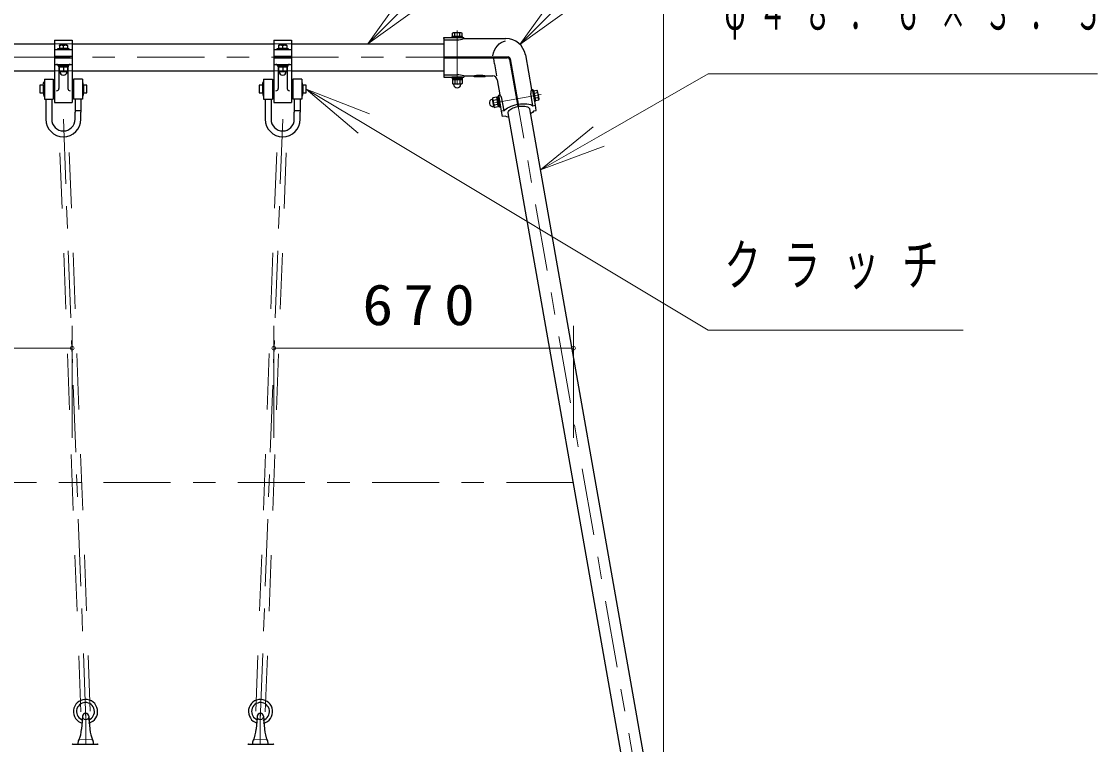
# Model space of a CAD drawing. Units: millimetres on the paper, with parts at other scales. Extents: x 197 to 617, y 140 to 437.
# Drawn here: x 287.17 to 335.25, y 221.74 to 254.06 of the extents above; entities that cross this region are included whole.
import ezdxf

# ---------------------------------------------------------------- set-up
doc = ezdxf.new("R2010")
doc.units = ezdxf.units.MM
doc.linetypes.add('USER1', pattern=[4.5, 2.5, -2])
doc.linetypes.add('USER2', pattern=[6, 3, -1, 1, -1])
doc.layers.add('線', color=2, linetype='Continuous', lineweight=25)
doc.layers.add('補助', color=2, linetype='Continuous', lineweight=13)
doc.styles.add('ＭＳ ゴシック', font='')
doc.styles.get('ＭＳ ゴシック').set_extended_font_data('MS Gothic')

# ---------------------------------------------------------------- blocks, each defined once
blk = doc.blocks.new('dimension_origin')
at = {"color": 0, "linetype": 'Continuous', "lineweight": -2}
blk.add_circle((0, 0), 1.25, dxfattribs=at)

msp = doc.modelspace()

# ---------------------------------------------------------------- linework, layer by layer
at = {"layer": '線'}
for p, q in [((306.882, 253.39), (306.402, 253.39)), ((306.402, 253.39), (306.402, 253.34)), ((306.423, 253.528), (306.462, 253.55)), ((306.423, 253.39), (306.423, 253.528)), ((306.862, 253.39), (306.423, 253.39)), ((306.822, 253.55), (306.462, 253.55)), ((306.533, 253.39), (306.533, 253.528)), ((306.752, 253.39), (306.752, 253.528)), ((306.862, 253.528), (306.822, 253.55)), ((306.862, 253.39), (306.862, 253.528)), ((306.882, 253.34), (306.882, 253.39)), ((288.642, 253.22), (289.442, 253.22)), ((288.642, 253.22), (288.642, 250.435)), ((288.862, 252.99), (288.872, 253)), ((288.862, 252.99), (288.862, 252.85)), ((289.212, 253), (288.872, 253)), ((289.042, 252.85), (289.042, 252.978)), ((289.222, 252.99), (289.212, 253)), ((289.222, 252.99), (289.222, 252.85)), ((289.442, 253.22), (289.442, 250.435)), ((298.442, 253.22), (299.242, 253.22)), ((298.442, 253.22), (298.442, 250.435)), ((298.662, 252.99), (298.672, 253)), ((298.662, 252.99), (298.662, 252.85)), ((299.012, 253), (298.672, 253)), ((298.842, 252.85), (298.842, 252.978)), ((299.022, 252.99), (299.012, 253)), ((299.022, 252.99), (299.022, 252.85)), ((299.242, 253.22), (299.242, 250.435)), ((306.043, 253.238), (306.642, 253.238)), ((306.882, 253.34), (306.402, 253.34)), ((288.642, 252.8), (289.442, 252.8)), ((288.642, 252.5), (289.442, 252.5)), ((288.642, 252.435), (289.442, 252.435)), ((288.802, 252.85), (289.282, 252.85)), ((288.802, 252.8), (288.802, 252.85)), ((288.802, 252.8), (289.282, 252.8)), ((289.222, 252.85), (288.862, 252.85)), ((289.282, 252.85), (289.282, 252.8)), ((298.442, 252.8), (299.242, 252.8)), ((298.442, 252.5), (299.242, 252.5)), ((298.442, 252.435), (299.242, 252.435)), ((298.602, 252.85), (299.082, 252.85)), ((298.602, 252.8), (298.602, 252.85)), ((298.602, 252.8), (299.082, 252.8)), ((299.022, 252.85), (298.662, 252.85)), ((299.082, 252.85), (299.082, 252.8)), ((306.042, 252.475), (308.913, 252.475)), ((306.042, 252.435), (308.877, 252.435)), ((288.642, 252.135), (289.442, 252.135)), ((288.802, 252.135), (289.282, 252.135)), ((288.802, 252.085), (288.802, 252.135)), ((288.802, 252.085), (289.282, 252.085)), ((288.827, 252.085), (289.257, 252.085)), ((288.827, 252.085), (288.827, 252.025)), ((288.827, 252.025), (289.257, 252.025)), ((288.842, 252.035), (288.842, 251.057)), ((288.852, 252.025), (288.852, 251.831)), ((288.852, 252.025), (289.232, 252.025)), ((289.039, 252.025), (289.023, 252.085)), ((289.042, 252.025), (289.042, 251.848)), ((289.062, 252.025), (289.046, 252.085)), ((289.232, 252.025), (289.232, 251.831)), ((289.242, 252.035), (289.242, 251.057)), ((289.257, 252.085), (289.257, 252.025)), ((289.282, 252.135), (289.282, 252.085)), ((298.442, 252.135), (299.242, 252.135)), ((298.602, 252.135), (299.082, 252.135)), ((298.602, 252.085), (298.602, 252.135)), ((298.602, 252.085), (299.082, 252.085)), ((298.627, 252.085), (299.057, 252.085)), ((298.627, 252.085), (298.627, 252.025)), ((298.627, 252.025), (299.057, 252.025)), ((298.642, 252.035), (298.642, 251.057)), ((298.652, 252.025), (298.652, 251.831)), ((298.652, 252.025), (299.032, 252.025)), ((298.839, 252.025), (298.823, 252.085)), ((298.842, 252.025), (298.842, 251.848)), ((298.862, 252.025), (298.846, 252.085)), ((299.032, 252.025), (299.032, 251.831)), ((299.042, 252.035), (299.042, 251.057)), ((299.057, 252.085), (299.057, 252.025)), ((299.082, 252.135), (299.082, 252.085)), ((308.302, 252.17), (308.399, 251.62)), ((308.976, 252.353), (309.345, 250.26)), ((309.011, 252.393), (309.386, 250.267)), ((288.192, 251.485), (288.592, 251.485)), ((288.192, 251.485), (288.192, 250.585)), ((288.592, 251.485), (288.592, 250.585)), ((288.852, 251.831), (288.862, 251.825)), ((288.862, 251.825), (289.222, 251.825)), ((288.882, 251.815), (288.882, 251.825)), ((289.202, 251.815), (289.202, 251.825)), ((289.232, 251.831), (289.222, 251.825)), ((289.892, 251.485), (289.492, 251.485)), ((289.492, 251.485), (289.492, 250.585)), ((289.892, 251.485), (289.892, 250.585)), ((297.992, 251.485), (298.392, 251.485)), ((297.992, 251.485), (297.992, 250.585)), ((298.392, 251.485), (298.392, 250.585)), ((298.652, 251.831), (298.662, 251.825)), ((298.662, 251.825), (299.022, 251.825)), ((298.682, 251.815), (298.682, 251.825)), ((299.002, 251.815), (299.002, 251.825)), ((299.032, 251.831), (299.022, 251.825)), ((299.692, 251.485), (299.292, 251.485)), ((299.292, 251.485), (299.292, 250.585)), ((299.692, 251.485), (299.692, 250.585)), ((306.043, 251.673), (306.642, 251.673)), ((306.882, 251.57), (306.402, 251.57)), ((306.402, 251.57), (306.402, 251.52)), ((306.882, 251.52), (306.402, 251.52)), ((306.862, 251.46), (306.423, 251.46)), ((306.423, 251.46), (306.423, 251.283)), ((306.427, 251.52), (306.857, 251.52)), ((306.427, 251.52), (306.427, 251.46)), ((306.427, 251.46), (306.857, 251.46)), ((306.533, 251.46), (306.533, 251.283)), ((306.639, 251.46), (306.623, 251.52)), ((306.662, 251.46), (306.646, 251.52)), ((306.752, 251.46), (306.752, 251.283)), ((306.857, 251.52), (306.857, 251.46)), ((306.862, 251.46), (306.862, 251.283)), ((306.882, 251.52), (306.882, 251.57)), ((288.137, 251.205), (287.992, 251.205)), ((287.992, 251.205), (287.992, 250.865)), ((288.137, 251.205), (288.168, 251.352)), ((288.137, 251.205), (288.137, 250.866)), ((288.168, 251.352), (288.192, 251.347)), ((288.192, 251.347), (288.192, 250.723)), ((288.642, 251.205), (288.592, 251.205)), ((289.492, 251.205), (289.442, 251.205)), ((289.917, 251.352), (289.892, 251.347)), ((289.892, 251.347), (289.892, 250.723)), ((289.947, 251.205), (289.917, 251.352)), ((289.947, 251.205), (289.947, 250.866)), ((290.092, 251.205), (289.947, 251.205)), ((290.092, 250.865), (290.092, 251.205)), ((297.937, 251.205), (297.792, 251.205)), ((297.792, 251.205), (297.792, 250.865)), ((297.937, 251.205), (297.968, 251.352)), ((297.937, 251.205), (297.937, 250.866)), ((297.968, 251.352), (297.992, 251.347)), ((297.992, 251.347), (297.992, 250.723)), ((298.442, 251.205), (298.392, 251.205)), ((299.292, 251.205), (299.242, 251.205)), ((299.717, 251.352), (299.692, 251.347)), ((299.692, 251.347), (299.692, 250.723)), ((299.747, 251.205), (299.717, 251.352)), ((299.747, 251.205), (299.747, 250.866)), ((299.892, 251.205), (299.747, 251.205)), ((299.892, 250.865), (299.892, 251.205)), ((306.423, 251.283), (306.462, 251.26)), ((306.822, 251.26), (306.462, 251.26)), ((306.482, 251.25), (306.482, 251.26)), ((306.802, 251.25), (306.802, 251.26)), ((306.862, 251.283), (306.822, 251.26)), ((310.067, 250.982), (310.018, 250.973)), ((310.102, 250.5), (310.018, 250.973)), ((310.151, 250.509), (310.067, 250.982)), ((310.071, 250.961), (310.206, 250.985)), ((310.206, 250.985), (310.235, 250.95)), ((287.992, 250.865), (288.137, 250.865)), ((288.137, 250.866), (288.168, 250.718)), ((288.168, 250.718), (288.192, 250.723)), ((288.192, 250.585), (288.592, 250.585)), ((288.262, 250.585), (288.262, 249.685)), ((288.522, 250.585), (288.522, 249.685)), ((288.592, 250.865), (288.642, 250.865)), ((289.442, 250.865), (289.492, 250.865)), ((289.892, 250.585), (289.492, 250.585)), ((289.562, 250.585), (289.562, 250.005)), ((289.822, 250.585), (289.822, 250.005)), ((289.917, 250.718), (289.892, 250.723)), ((289.947, 250.866), (289.917, 250.718)), ((289.947, 250.865), (290.092, 250.865)), ((297.792, 250.865), (297.937, 250.865)), ((297.937, 250.866), (297.968, 250.718)), ((297.968, 250.718), (297.992, 250.723)), ((297.992, 250.585), (298.392, 250.585)), ((298.062, 250.585), (298.062, 249.685)), ((298.322, 250.585), (298.322, 249.685)), ((298.392, 250.865), (298.442, 250.865)), ((299.242, 250.865), (299.292, 250.865)), ((299.692, 250.585), (299.292, 250.585)), ((299.362, 250.585), (299.362, 250.005)), ((299.622, 250.585), (299.622, 250.005)), ((299.717, 250.718), (299.692, 250.723)), ((299.747, 250.866), (299.717, 250.718)), ((299.747, 250.865), (299.892, 250.865)), ((308.208, 250.573), (308.218, 250.574)), ((308.23, 250.637), (308.215, 250.594)), ((308.277, 250.24), (308.215, 250.594)), ((308.405, 250.668), (308.23, 250.637)), ((308.424, 250.56), (308.249, 250.529)), ((308.481, 250.235), (308.405, 250.668)), ((308.465, 250.674), (308.406, 250.663)), ((308.406, 250.663), (308.48, 250.24)), ((308.51, 250.707), (308.46, 250.698)), ((308.544, 250.226), (308.46, 250.698)), ((308.465, 250.674), (308.539, 250.25)), ((308.593, 250.234), (308.51, 250.707)), ((308.735, 250.064), (308.64, 250.607)), ((310.026, 250.292), (309.93, 250.834)), ((310.147, 250.529), (310.071, 250.961)), ((310.09, 250.853), (310.225, 250.877)), ((310.102, 250.5), (310.151, 250.509)), ((310.128, 250.637), (310.263, 250.661)), ((310.147, 250.529), (310.282, 250.553)), ((310.298, 250.596), (310.235, 250.95)), ((310.282, 250.553), (310.298, 250.596)), ((288.642, 250.435), (289.442, 250.435)), ((289.562, 250.085), (289.822, 250.085)), ((298.442, 250.435), (299.242, 250.435)), ((299.362, 250.085), (299.622, 250.085)), ((308.264, 250.258), (308.274, 250.259)), ((308.306, 250.205), (308.277, 250.24)), ((308.462, 250.344), (308.287, 250.313)), ((308.481, 250.235), (308.306, 250.205)), ((308.442, 250.455), (308.499, 250.481)), ((308.446, 250.432), (308.503, 250.459)), ((308.539, 250.25), (308.48, 250.24)), ((308.544, 250.226), (308.593, 250.234)), ((289.562, 249.685), (289.562, 250.005)), ((289.822, 249.685), (289.822, 250.005)), ((299.362, 249.685), (299.362, 250.005)), ((299.622, 249.685), (299.622, 250.005))]:
    msp.add_line(p, q, dxfattribs=at)
at = {"layer": '線', "color": 1, "linetype": 'USER2', "lineweight": 13}
for p, q in [((306.642, 251.255), (306.642, 253.655)), ((256.342, 252.455), (308.942, 252.455)), ((316.911, 207.473), (308.986, 252.418)), ((310.389, 250.795), (308.222, 250.413)), ((290.047, 222.817), (289.042, 249.685)), ((297.838, 222.817), (298.842, 249.685)), ((311.836, 233.455), (253.449, 233.455))]:
    msp.add_line(p, q, dxfattribs=at)
at = {"layer": '線', "color": 7}
for p, q in [((276.642, 253.06), (288.642, 253.06)), ((289.442, 253.06), (298.442, 253.06)), ((299.242, 253.06), (306.042, 253.06)), ((306.042, 253.34), (306.942, 253.34)), ((306.042, 253.29), (306.042, 253.34)), ((306.042, 253.29), (306.042, 252.475)), ((306.942, 253.29), (306.942, 253.34)), ((306.942, 253.29), (308.82, 253.29)), ((306.042, 252.435), (306.042, 251.62)), ((309.687, 252.563), (309.959, 251.023)), ((276.642, 251.85), (288.642, 251.85)), ((289.442, 251.85), (298.442, 251.85)), ((299.242, 251.85), (306.042, 251.85)), ((306.042, 251.62), (306.042, 251.57)), ((306.042, 251.57), (306.942, 251.57)), ((306.942, 251.62), (306.942, 251.57)), ((306.942, 251.62), (307.392, 251.62)), ((307.392, 251.59), (307.392, 251.62)), ((307.892, 251.59), (307.392, 251.59)), ((307.892, 251.59), (307.892, 251.62)), ((307.892, 251.62), (308.231, 251.62)), ((308.428, 251.455), (308.548, 250.775)), ((309.959, 251.023), (310.008, 251.032)), ((310.135, 250.311), (310.008, 251.032)), ((308.548, 250.775), (308.499, 250.766)), ((308.626, 250.045), (308.499, 250.766)), ((308.735, 250.064), (308.626, 250.045)), ((308.667, 249.811), (308.626, 250.045)), ((317.356, 207.747), (309.88, 250.145)), ((310.026, 250.292), (310.135, 250.311)), ((310.067, 250.058), (310.176, 250.077)), ((310.176, 250.077), (310.135, 250.311)), ((308.777, 249.83), (308.667, 249.811)), ((316.399, 207.578), (308.923, 249.977)), ((289.903, 223.006), (289.859, 222.425)), ((290.182, 223.006), (290.225, 222.425)), ((297.703, 223.006), (297.659, 222.425)), ((297.982, 223.006), (298.025, 222.425))]:
    msp.add_line(p, q, dxfattribs=at)
at = {"layer": '線', "color": 4, "linetype": 'USER1', "lineweight": 13}
for p, q in [((288.642, 253.06), (289.442, 253.06)), ((298.442, 253.06), (299.242, 253.06)), ((288.642, 251.85), (289.442, 251.85)), ((298.442, 251.85), (299.242, 251.85)), ((289.822, 223.209), (288.832, 249.678)), ((290.242, 223.225), (289.252, 249.693)), ((297.643, 223.225), (298.632, 249.693)), ((298.063, 223.209), (299.052, 249.678))]:
    msp.add_line(p, q, dxfattribs=at)
at = {"layer": '線', "linetype": 'USER1', "lineweight": 13}
for p, q in [((288.922, 252.5), (288.922, 252.435)), ((289.162, 252.5), (289.162, 252.435)), ((298.722, 252.5), (298.722, 252.435)), ((298.962, 252.5), (298.962, 252.435))]:
    msp.add_line(p, q, dxfattribs=at)
at = {"layer": '線', "linetype": 'USER2', "lineweight": 13}
for p, q in [((290.042, 221.755), (290.042, 223.135)), ((297.842, 221.755), (297.842, 223.135))]:
    msp.add_line(p, q, dxfattribs=at)
at = {"layer": '線', "color": 131}
for p, q in [((289.468, 221.755), (290.565, 221.755)), ((290.277, 221.755), (290.317, 221.755)), ((297.32, 221.755), (298.417, 221.755)), ((297.568, 221.755), (297.607, 221.755))]:
    msp.add_line(p, q, dxfattribs=at)
at = {"layer": '線', "color": 7, "lineweight": 13}
for p, q in [((290.368, 221.755), (289.716, 221.755)), ((289.775, 221.955), (290.042, 221.969)), ((290.31, 221.955), (290.042, 221.969)), ((297.516, 221.755), (298.168, 221.755)), ((297.575, 221.955), (297.842, 221.969)), ((298.11, 221.955), (297.842, 221.969))]:
    msp.add_line(p, q, dxfattribs=at)
at = {"layer": '線'}
for points in [[(308.23, 252.525), (308.262, 252.652), (308.307, 252.77), (308.366, 252.877), (308.436, 252.971), (308.517, 253.051), (308.606, 253.114), (308.703, 253.16), (308.805, 253.188)], [(308.302, 252.17), (308.288, 252.283), (308.283, 252.395)], [(307.392, 251.62), (307.394, 251.625), (307.401, 251.63), (307.411, 251.634), (307.426, 251.638), (307.444, 251.642), (307.466, 251.646), (307.49, 251.649), (307.517, 251.652), (307.547, 251.654), (307.578, 251.655), (307.61, 251.656), (307.642, 251.657), (307.675, 251.656), (307.707, 251.655), (307.738, 251.654), (307.767, 251.652), (307.794, 251.649), (307.819, 251.646), (307.841, 251.642), (307.859, 251.638), (307.873, 251.634), (307.884, 251.63), (307.89, 251.625), (307.892, 251.62)], [(308.923, 249.977), (308.923, 250.007), (308.934, 250.039), (308.956, 250.071), (308.988, 250.103), (309.03, 250.135), (309.08, 250.165), (309.138, 250.193), (309.202, 250.219), (309.272, 250.241), (309.345, 250.26)], [(309.386, 250.267), (309.461, 250.274), (309.534, 250.277), (309.603, 250.275), (309.668, 250.269), (309.725, 250.257), (309.775, 250.242), (309.816, 250.223), (309.848, 250.2), (309.869, 250.174), (309.88, 250.145)]]:
    msp.add_lwpolyline(points, dxfattribs=at)
at = {"layer": '線', "color": 7}
for points in [[(308.735, 250.064), (308.775, 250.108), (308.827, 250.152), (308.89, 250.193), (308.963, 250.233), (309.045, 250.27), (309.134, 250.302), (309.229, 250.331), (309.328, 250.355)], [(309.369, 250.362), (309.471, 250.374), (309.57, 250.379), (309.665, 250.379), (309.754, 250.373), (309.837, 250.36), (309.91, 250.343), (309.974, 250.32), (310.026, 250.292)], [(310.067, 250.058), (310.005, 249.994), (309.918, 249.932)], [(308.96, 249.763), (308.857, 249.791), (308.777, 249.83)]]:
    msp.add_lwpolyline(points, dxfattribs=at)
at = {"layer": '線'}
for centre, radius, start, end in [((306.478, 253.433), 0.11, 60, 120), ((306.642, 253.274), 0.276, 66.5735, 113.4265), ((306.807, 253.433), 0.11, 60, 120), ((288.952, 252.748), 0.246, 68.5823, 111.4176), ((289.132, 252.748), 0.246, 68.5824, 111.4176), ((298.752, 252.748), 0.246, 68.5823, 111.4176), ((298.932, 252.748), 0.246, 68.5824, 111.4176), ((306.641, 254.124), 0.886, 270.0728, 289.8595), ((308.877, 252.335), 0.1, 10, 90), ((308.913, 252.375), 0.1, 10, 90), ((288.742, 252.035), 0.1, 0, 90), ((289.342, 252.035), 0.1, 90, 180), ((298.542, 252.035), 0.1, 0, 90), ((299.142, 252.035), 0.1, 90, 180), ((288.947, 252.106), 0.274, 249.7445, 290.2556), ((289.042, 251.815), 0.16, 180, 0), ((289.137, 252.106), 0.274, 249.7445, 290.2556), ((298.747, 252.106), 0.274, 249.7445, 290.2556), ((298.842, 251.815), 0.16, 180, 0), ((298.937, 252.106), 0.274, 249.7445, 290.2556), ((306.641, 250.787), 0.886, 70.1405, 89.9272), ((288.742, 251.057), 0.1, 270, 0), ((289.342, 251.057), 0.1, 180, 270), ((298.542, 251.057), 0.1, 270, 0), ((299.142, 251.057), 0.1, 180, 270), ((306.478, 251.378), 0.11, 240, 300), ((306.642, 251.25), 0.16, 180, 0), ((306.642, 251.536), 0.276, 246.5735, 293.4265), ((306.807, 251.378), 0.11, 240, 300), ((310.277, 250.879), 0.35, 155.6101, 187.3206), ((310.122, 250.915), 0.11, 340, 40), ((308.236, 250.415), 0.16, 100, 280), ((308.333, 250.599), 0.11, 160, 220), ((308.518, 250.465), 0.276, 166.5735, 213.4265), ((308.298, 250.53), 0.35, 12.6794, 44.3899), ((309.995, 250.725), 0.276, 346.5735, 33.4265), ((310.179, 250.591), 0.11, 340, 40), ((308.39, 250.275), 0.11, 160, 220), ((289.042, 249.685), 0.78, 180, 0), ((289.042, 249.685), 0.52, 180, 0), ((298.842, 249.685), 0.78, 180, 0), ((298.842, 249.685), 0.52, 180, 0)]:
    msp.add_arc(centre, radius, start, end, dxfattribs=at)
at = {"layer": '線', "color": 7}
for centre, radius, start, end in [((308.82, 252.41), 0.88, 10, 90), ((308.231, 251.42), 0.2, 10, 90), ((290.032, 223.217), 0.54, 92.1411, 256.1792), ((290.032, 223.217), 0.4, 92.1411, 252.8573), ((290.032, 223.217), 0.54, 286.0716, 92.1411), ((290.032, 223.217), 0.4, 290.2252, 92.1411), ((297.853, 223.217), 0.54, 87.8589, 253.9284), ((297.853, 223.217), 0.4, 87.8589, 249.7748), ((297.853, 223.217), 0.4, 287.1427, 87.8589), ((297.853, 223.217), 0.54, 283.8208, 87.8589), ((290.042, 222.995), 0.14, 4.2913, 175.7087), ((297.842, 222.995), 0.14, 4.2913, 175.7087), ((288.463, 222.53), 1.4, 334.3662, 355.7087), ((291.622, 222.53), 1.4, 184.2913, 205.6338), ((296.263, 222.53), 1.4, 334.3662, 355.7087), ((299.422, 222.53), 1.4, 184.2913, 205.6338), ((290.027, 221.779), 0.335, 154.3662, 180), ((290.058, 221.779), 0.335, 0, 24.9727), ((297.827, 221.779), 0.335, 155.0273, 180), ((297.858, 221.779), 0.335, 0, 25.6338)]:
    msp.add_arc(centre, radius, start, end, dxfattribs=at)
at = {"layer": '線', "color": 7, "linetype": 'USER1', "lineweight": 13}
for centre in [(290.042, 222.995), (297.842, 222.995)]:
    msp.add_arc(centre, 0.14, 175.7087, 4.2913, dxfattribs=at)
at = {"layer": '線', "color": 131}
for centre, start, end in [((289.468, 221.715), 90, 144.7656), ((290.565, 221.715), 43.4325, 90), ((297.32, 221.715), 90, 136.5675), ((298.417, 221.715), 35.2344, 90)]:
    msp.add_arc(centre, 0.04, start, end, dxfattribs=at)
at = {"layer": '線', "color": 7, "lineweight": 13}
for centre, radius, start, end in [((289.716, 221.779), 0.024, 180, 270), ((289.778, 221.895), 0.06, 90, 155.0273), ((290.307, 221.895), 0.06, 24.9727, 90), ((290.368, 221.779), 0.024, 270, 0), ((297.516, 221.779), 0.024, 180, 270), ((297.578, 221.895), 0.06, 90, 155.0273), ((298.107, 221.895), 0.06, 24.9727, 90), ((298.168, 221.779), 0.024, 270, 0)]:
    msp.add_arc(centre, radius, start, end, dxfattribs=at)
at = {"layer": '補助'}
for p, q in [((315.856, 215.455), (315.856, 284.55)), ((304.41, 255.535), (302.642, 253.06)), ((311.21, 255.507), (309.443, 253.033)), ((302.642, 253.06), (304.764, 255.182)), ((305.117, 254.828), (302.642, 253.06)), ((309.443, 253.033), (311.564, 255.154)), ((311.918, 254.8), (309.443, 253.033)), ((312.963, 248.914), (317.856, 251.716)), ((317.856, 251.716), (318.856, 251.716)), ((318.856, 251.716), (335.251, 251.716)), ((299.892, 251.035), (302.465, 249.493)), ((302.722, 249.922), (299.892, 251.035)), ((302.208, 249.064), (299.892, 251.035)), ((302.465, 249.493), (317.856, 240.266)), ((312.715, 249.347), (310.36, 247.423)), ((310.36, 247.423), (312.963, 248.914)), ((313.212, 248.48), (310.36, 247.423)), ((289.439, 235.455), (289.439, 240.455)), ((298.446, 235.455), (298.446, 240.455)), ((311.836, 235.455), (311.836, 240.455)), ((317.856, 240.266), (318.856, 240.266)), ((318.856, 240.266), (329.256, 240.266)), ((275.846, 239.455), (289.439, 239.455)), ((298.446, 239.455), (311.836, 239.455))]:
    msp.add_line(p, q, dxfattribs=at)

# ---------------------------------------------------------------- block references
at = {"layer": '補助', "xscale": 0.0667, "yscale": 0.0667, "rotation": 180}
for p in [(289.439, 239.455), (311.836, 239.455)]:
    msp.add_blockref('dimension_origin', p, dxfattribs=at)
at = {"layer": '補助', "xscale": 0.0667, "yscale": 0.0667}
msp.add_blockref('dimension_origin', (298.446, 239.455), dxfattribs=at)

# ---------------------------------------------------------------- texts
at = {"layer": '補助', "style": 'ＭＳ ゴシック'}
for s, insert, char_height, attachment_point in [('\\T1.63;\\W0.55;φ４８．６×３．５', (318.581, 255.341), 1.65, 1), ('\\T1.63;\\W0.65;クラッチ', (318.581, 244.099), 1.833, 1), ('\\T1.33;\\W1.1;670', (305.141, 240.455), 1.833, 8)]:
    msp.add_mtext(s, dxfattribs=dict(at, insert=insert, char_height=char_height, attachment_point=attachment_point))

doc.saveas('drawing.dxf')
